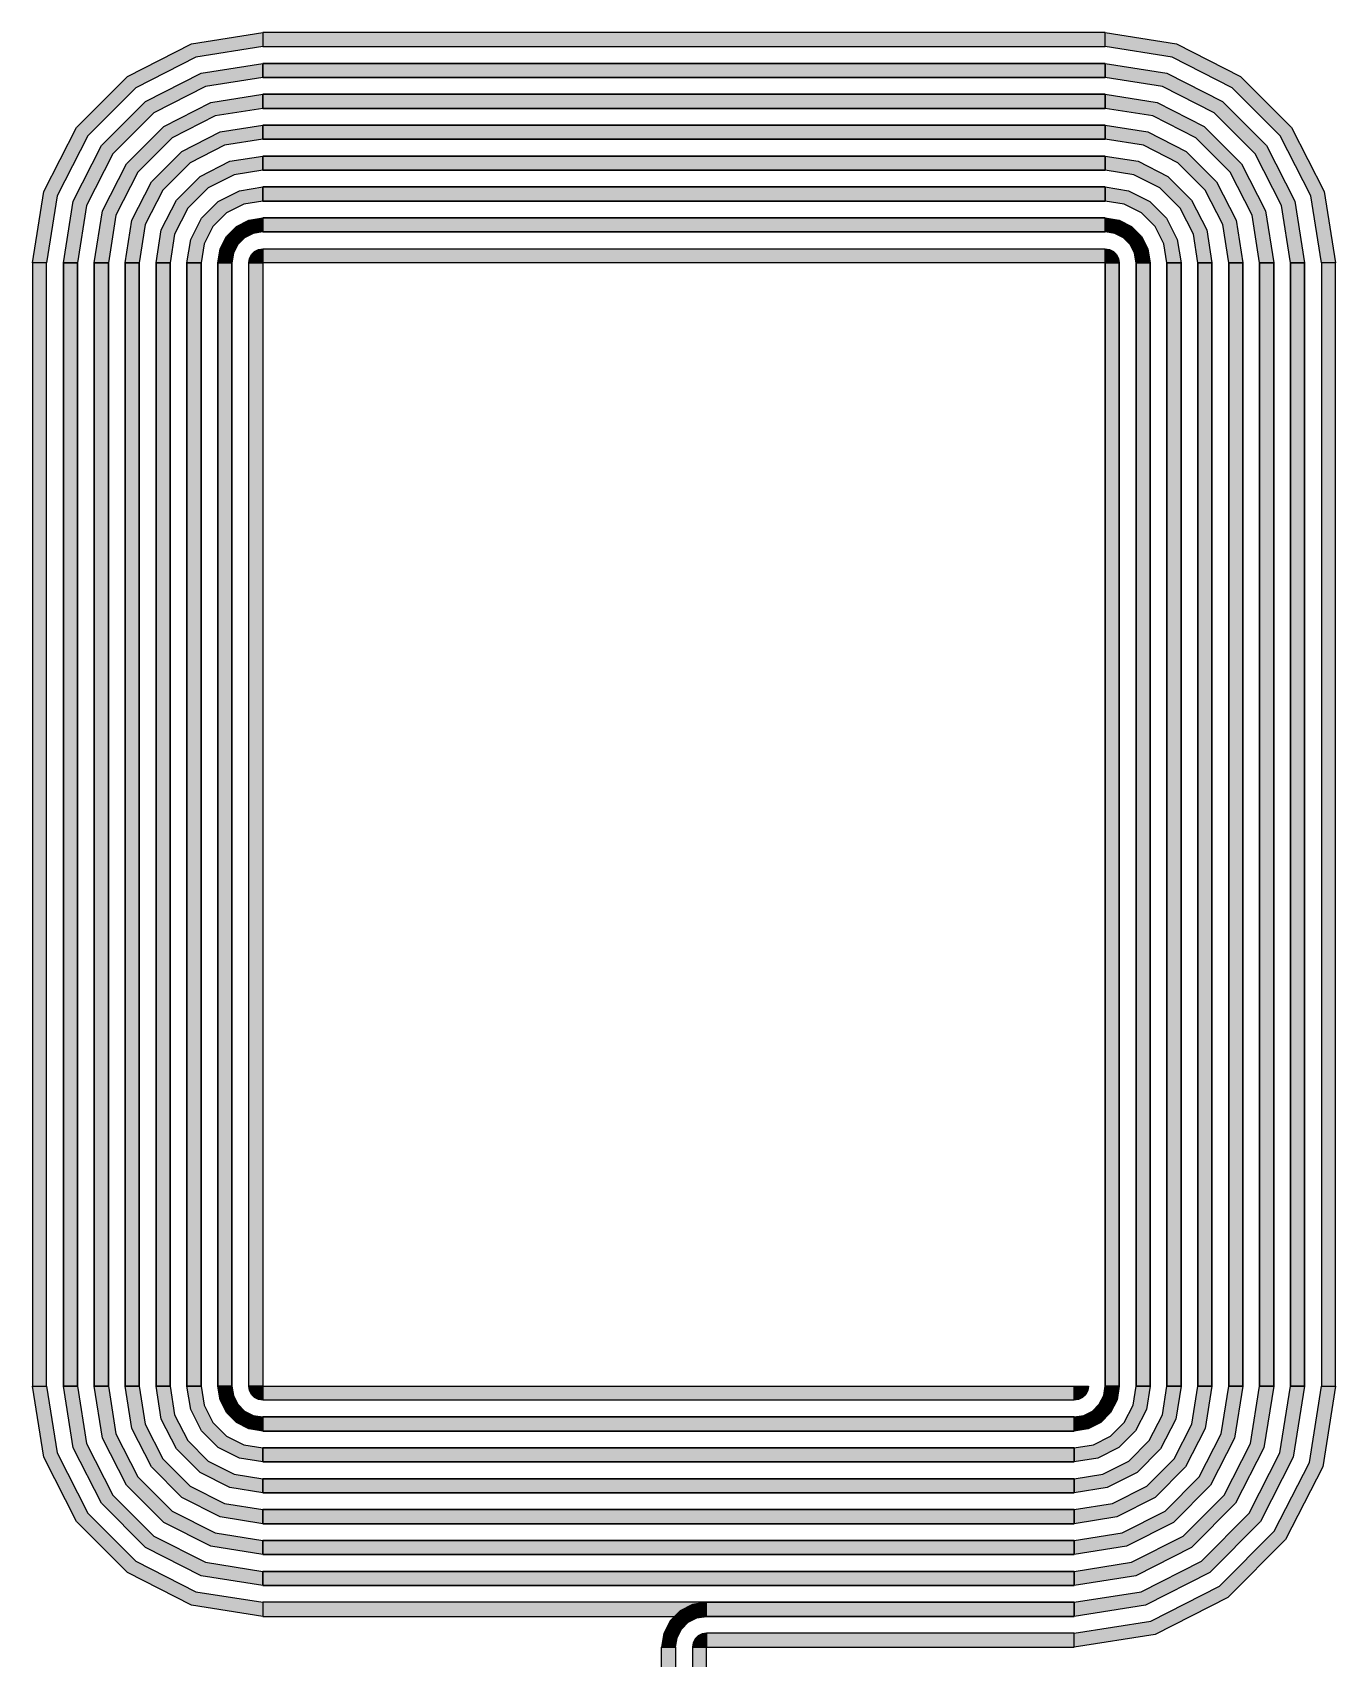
# Model space of a CAD drawing. Extents: x -200 to 7200, y -200 to 2100.
# Drawn here: x 5884 to 6116, y 1526.5 to 1816 of the extents above; entities that cross this region are included whole.
import ezdxf

# ---------------------------------------------------------------- set-up
doc = ezdxf.new("R2010")
doc.units = 0
doc.header["$MEASUREMENT"] = 0
doc.layers.get('0').update_dxf_attribs({"linetype": 'CONTINUOUS'})

# ---------------------------------------------------------------- blocks, each defined once
blk = doc.blocks.new('R2C1B')
for points in [[(5884, 1775), (5886.01, 1787.67), (5891.83, 1799.1), (5900.9, 1808.17), (5912.33, 1813.99), (5925, 1816), (5925, 1813.5), (5913.1, 1811.62), (5902.37, 1806.15), (5893.85, 1797.63), (5888.38, 1786.9), (5886.5, 1775), (5884, 1775)], [(5925, 1813.5), (6075, 1813.5), (6075, 1816), (5925, 1816), (5925, 1813.5)], [(6075, 1816), (6087.67, 1813.99), (6099.1, 1808.17), (6108.17, 1799.1), (6113.99, 1787.67), (6116, 1775), (6113.5, 1775), (6111.62, 1786.9), (6106.15, 1797.63), (6097.63, 1806.15), (6086.9, 1811.62), (6075, 1813.5), (6075, 1816)], [(5889.5, 1775), (5891.24, 1785.97), (5896.28, 1795.87), (5904.13, 1803.72), (5914.03, 1808.76), (5925, 1810.5), (5925, 1808), (5914.8, 1806.38), (5905.6, 1801.7), (5898.3, 1794.4), (5893.62, 1785.2), (5892, 1775), (5889.5, 1775)], [(5889.5, 1775), (5891.24, 1785.97), (5896.28, 1795.87), (5904.13, 1803.72), (5914.03, 1808.76), (5925, 1810.5), (5925, 1808), (5914.8, 1806.38), (5905.6, 1801.7), (5898.3, 1794.4), (5893.62, 1785.2), (5892, 1775), (5889.5, 1775)], [(5925, 1808), (6075, 1808), (6075, 1810.5), (5925, 1810.5), (5925, 1808)], [(5925, 1810.5), (6075, 1810.5), (6075, 1808), (5925, 1808), (5925, 1810.5)], [(6075, 1810.5), (6085.97, 1808.76), (6095.87, 1803.72), (6103.72, 1795.87), (6108.76, 1785.97), (6110.5, 1775), (6108, 1775), (6106.38, 1785.2), (6101.7, 1794.4), (6094.4, 1801.7), (6085.2, 1806.38), (6075, 1808), (6075, 1810.5)], [(6075, 1810.5), (6085.97, 1808.76), (6095.87, 1803.72), (6103.72, 1795.87), (6108.76, 1785.97), (6110.5, 1775), (6108, 1775), (6106.38, 1785.2), (6101.7, 1794.4), (6094.4, 1801.7), (6085.2, 1806.38), (6075, 1808), (6075, 1810.5)], [(5895, 1775), (5896.47, 1784.27), (5900.73, 1792.63), (5907.37, 1799.27), (5915.73, 1803.53), (5925, 1805), (5925, 1802.5), (5916.5, 1801.15), (5908.84, 1797.25), (5902.75, 1791.16), (5898.85, 1783.5), (5897.5, 1775), (5895, 1775)], [(5895, 1775), (5896.47, 1784.27), (5900.73, 1792.63), (5907.37, 1799.27), (5915.73, 1803.53), (5925, 1805), (5925, 1802.5), (5916.5, 1801.15), (5908.84, 1797.25), (5902.75, 1791.16), (5898.85, 1783.5), (5897.5, 1775), (5895, 1775)], [(5925, 1802.5), (6075, 1802.5), (6075, 1805), (5925, 1805), (5925, 1802.5)], [(5925, 1805), (6075, 1805), (6075, 1802.5), (5925, 1802.5), (5925, 1805)], [(6075, 1805), (6084.27, 1803.53), (6092.63, 1799.27), (6099.27, 1792.63), (6103.53, 1784.27), (6105, 1775), (6102.5, 1775), (6101.15, 1783.5), (6097.25, 1791.16), (6091.16, 1797.25), (6083.5, 1801.15), (6075, 1802.5), (6075, 1805)], [(6075, 1805), (6084.27, 1803.53), (6092.63, 1799.27), (6099.27, 1792.63), (6103.53, 1784.27), (6105, 1775), (6102.5, 1775), (6101.15, 1783.5), (6097.25, 1791.16), (6091.16, 1797.25), (6083.5, 1801.15), (6075, 1802.5), (6075, 1805)], [(5900.5, 1775), (5901.7, 1782.57), (5905.18, 1789.4), (5910.6, 1794.82), (5917.43, 1798.3), (5925, 1799.5), (5925, 1797), (5918.2, 1795.92), (5912.07, 1792.8), (5907.2, 1787.93), (5904.08, 1781.8), (5903, 1775), (5900.5, 1775)], [(5900.5, 1775), (5901.7, 1782.57), (5905.18, 1789.4), (5910.6, 1794.82), (5917.43, 1798.3), (5925, 1799.5), (5925, 1797), (5918.2, 1795.92), (5912.07, 1792.8), (5907.2, 1787.93), (5904.08, 1781.8), (5903, 1775), (5900.5, 1775)], [(5925, 1797), (6075, 1797), (6075, 1799.5), (5925, 1799.5), (5925, 1797)], [(5925, 1799.5), (6075, 1799.5), (6075, 1797), (5925, 1797), (5925, 1799.5)], [(6075, 1799.5), (6082.57, 1798.3), (6089.4, 1794.82), (6094.82, 1789.4), (6098.3, 1782.57), (6099.5, 1775), (6097, 1775), (6095.92, 1781.8), (6092.8, 1787.93), (6087.93, 1792.8), (6081.8, 1795.92), (6075, 1797), (6075, 1799.5)], [(6075, 1799.5), (6082.57, 1798.3), (6089.4, 1794.82), (6094.82, 1789.4), (6098.3, 1782.57), (6099.5, 1775), (6097, 1775), (6095.92, 1781.8), (6092.8, 1787.93), (6087.93, 1792.8), (6081.8, 1795.92), (6075, 1797), (6075, 1799.5)], [(5906, 1775), (5906.93, 1780.87), (5909.63, 1786.17), (5913.83, 1790.37), (5919.13, 1793.07), (5925, 1794), (5925, 1791.5), (5919.9, 1790.69), (5915.3, 1788.35), (5911.65, 1784.7), (5909.31, 1780.1), (5908.5, 1775), (5906, 1775)], [(5906, 1775), (5906.93, 1780.87), (5909.63, 1786.17), (5913.83, 1790.37), (5919.13, 1793.07), (5925, 1794), (5925, 1791.5), (5919.9, 1790.69), (5915.3, 1788.35), (5911.65, 1784.7), (5909.31, 1780.1), (5908.5, 1775), (5906, 1775)], [(5925, 1791.5), (6075, 1791.5), (6075, 1794), (5925, 1794), (5925, 1791.5)], [(5925, 1794), (6075, 1794), (6075, 1791.5), (5925, 1791.5), (5925, 1794)], [(6075, 1794), (6080.87, 1793.07), (6086.17, 1790.37), (6090.37, 1786.17), (6093.07, 1780.87), (6094, 1775), (6091.5, 1775), (6090.69, 1780.1), (6088.35, 1784.7), (6084.7, 1788.35), (6080.1, 1790.69), (6075, 1791.5), (6075, 1794)], [(6075, 1794), (6080.87, 1793.07), (6086.17, 1790.37), (6090.37, 1786.17), (6093.07, 1780.87), (6094, 1775), (6091.5, 1775), (6090.69, 1780.1), (6088.35, 1784.7), (6084.7, 1788.35), (6080.1, 1790.69), (6075, 1791.5), (6075, 1794)], [(5911.5, 1775), (5912.16, 1779.17), (5914.08, 1782.94), (5917.06, 1785.92), (5920.83, 1787.84), (5925, 1788.5), (5925, 1786), (5921.6, 1785.46), (5918.53, 1783.9), (5916.1, 1781.47), (5914.54, 1778.4), (5914, 1775), (5911.5, 1775)], [(5911.5, 1775), (5912.16, 1779.17), (5914.08, 1782.94), (5917.06, 1785.92), (5920.83, 1787.84), (5925, 1788.5), (5925, 1786), (5921.6, 1785.46), (5918.53, 1783.9), (5916.1, 1781.47), (5914.54, 1778.4), (5914, 1775), (5911.5, 1775)], [(5925, 1786), (6075, 1786), (6075, 1788.5), (5925, 1788.5), (5925, 1786)], [(5925, 1788.5), (6075, 1788.5), (6075, 1786), (5925, 1786), (5925, 1788.5)], [(6075, 1788.5), (6079.17, 1787.84), (6082.94, 1785.92), (6085.92, 1782.94), (6087.84, 1779.17), (6088.5, 1775), (6086, 1775), (6085.46, 1778.4), (6083.9, 1781.47), (6081.47, 1783.9), (6078.4, 1785.46), (6075, 1786), (6075, 1788.5)], [(6075, 1788.5), (6079.17, 1787.84), (6082.94, 1785.92), (6085.92, 1782.94), (6087.84, 1779.17), (6088.5, 1775), (6086, 1775), (6085.46, 1778.4), (6083.9, 1781.47), (6081.47, 1783.9), (6078.4, 1785.46), (6075, 1786), (6075, 1788.5)], [(5917, 1775), (5917.39, 1777.47), (5918.53, 1779.7), (5920.3, 1781.47), (5922.53, 1782.61), (5925, 1783), (5925, 1780.5), (5923.3, 1780.23), (5921.77, 1779.45), (5920.55, 1778.23), (5919.77, 1776.7), (5919.5, 1775), (5917, 1775)], [(5917, 1775), (5917.39, 1777.47), (5918.53, 1779.7), (5920.3, 1781.47), (5922.53, 1782.61), (5925, 1783), (5925, 1780.5), (5923.3, 1780.23), (5921.77, 1779.45), (5920.55, 1778.23), (5919.77, 1776.7), (5919.5, 1775), (5917, 1775)], [(5925, 1780.5), (6075, 1780.5), (6075, 1783), (5925, 1783), (5925, 1780.5)], [(5925, 1783), (6075, 1783), (6075, 1780.5), (5925, 1780.5), (5925, 1783)], [(6075, 1783), (6077.47, 1782.61), (6079.7, 1781.47), (6081.47, 1779.7), (6082.61, 1777.47), (6083, 1775), (6080.5, 1775), (6080.23, 1776.7), (6079.45, 1778.23), (6078.23, 1779.45), (6076.7, 1780.23), (6075, 1780.5), (6075, 1783)], [(6075, 1783), (6077.47, 1782.61), (6079.7, 1781.47), (6081.47, 1779.7), (6082.61, 1777.47), (6083, 1775), (6080.5, 1775), (6080.23, 1776.7), (6079.45, 1778.23), (6078.23, 1779.45), (6076.7, 1780.23), (6075, 1780.5), (6075, 1783)], [(5886.5, 1575), (5886.5, 1775), (5884, 1775), (5884, 1575), (5886.5, 1575)], [(5892, 1575), (5892, 1775), (5889.5, 1775), (5889.5, 1575), (5892, 1575)], [(5889.5, 1575), (5889.5, 1775), (5892, 1775), (5892, 1575), (5889.5, 1575)], [(5897.5, 1575), (5897.5, 1775), (5895, 1775), (5895, 1575), (5897.5, 1575)], [(5895, 1575), (5895, 1775), (5897.5, 1775), (5897.5, 1575), (5895, 1575)], [(5903, 1575), (5903, 1775), (5900.5, 1775), (5900.5, 1575), (5903, 1575)], [(5900.5, 1575), (5900.5, 1775), (5903, 1775), (5903, 1575), (5900.5, 1575)], [(5908.5, 1575), (5908.5, 1775), (5906, 1775), (5906, 1575), (5908.5, 1575)], [(5906, 1575), (5906, 1775), (5908.5, 1775), (5908.5, 1575), (5906, 1575)], [(5914, 1575), (5914, 1775), (5911.5, 1775), (5911.5, 1575), (5914, 1575)], [(5911.5, 1575), (5911.5, 1775), (5914, 1775), (5914, 1575), (5911.5, 1575)], [(5919.5, 1575), (5919.5, 1775), (5917, 1775), (5917, 1575), (5919.5, 1575)], [(5917, 1575), (5917, 1775), (5919.5, 1775), (5919.5, 1575), (5917, 1575)], [(5922.5, 1775), (5922.62, 1775.77), (5922.98, 1776.47), (5923.53, 1777.02), (5924.23, 1777.38), (5925, 1777.5), (5925, 1775), (5925, 1775), (5925, 1775), (5925, 1775), (5925, 1775), (5925, 1775), (5922.5, 1775)], [(5925, 1775), (5925, 1575), (5922.5, 1575), (5922.5, 1775), (5925, 1775)], [(5922.5, 1575), (5922.5, 1775), (5925, 1775), (5925, 1575), (5922.5, 1575)], [(5925, 1777.5), (6075, 1777.5), (6075, 1775), (5925, 1775), (5925, 1777.5)], [(6075, 1777.5), (6075.77, 1777.38), (6076.47, 1777.02), (6077.02, 1776.47), (6077.38, 1775.77), (6077.5, 1775), (6075, 1775), (6075, 1775), (6075, 1775), (6075, 1775), (6075, 1775), (6075, 1775), (6075, 1777.5)], [(6075, 1775), (6075, 1575), (6077.5, 1575), (6077.5, 1775), (6075, 1775)], [(6077.5, 1775), (6077.5, 1575), (6075, 1575), (6075, 1775), (6077.5, 1775)], [(6080.5, 1775), (6080.5, 1575), (6083, 1575), (6083, 1775), (6080.5, 1775)], [(6083, 1775), (6083, 1575), (6080.5, 1575), (6080.5, 1775), (6083, 1775)], [(6086, 1775), (6086, 1575), (6088.5, 1575), (6088.5, 1775), (6086, 1775)], [(6088.5, 1775), (6088.5, 1575), (6086, 1575), (6086, 1775), (6088.5, 1775)], [(6091.5, 1775), (6091.5, 1575), (6094, 1575), (6094, 1775), (6091.5, 1775)], [(6094, 1775), (6094, 1575), (6091.5, 1575), (6091.5, 1775), (6094, 1775)], [(6097, 1775), (6097, 1575), (6099.5, 1575), (6099.5, 1775), (6097, 1775)], [(6099.5, 1775), (6099.5, 1575), (6097, 1575), (6097, 1775), (6099.5, 1775)], [(6102.5, 1775), (6102.5, 1575), (6105, 1575), (6105, 1775), (6102.5, 1775)], [(6105, 1775), (6105, 1575), (6102.5, 1575), (6102.5, 1775), (6105, 1775)], [(6108, 1775), (6108, 1575), (6110.5, 1575), (6110.5, 1775), (6108, 1775)], [(6110.5, 1775), (6110.5, 1575), (6108, 1575), (6108, 1775), (6110.5, 1775)], [(6113.5, 1775), (6113.5, 1575), (6116, 1575), (6116, 1775), (6113.5, 1775)], [(5925, 1534), (5912.33, 1536.01), (5900.9, 1541.83), (5891.83, 1550.9), (5886.01, 1562.33), (5884, 1575), (5886.5, 1575), (5888.38, 1563.1), (5893.85, 1552.37), (5902.37, 1543.85), (5913.1, 1538.38), (5925, 1536.5), (5925, 1534)], [(5925, 1539.5), (5914.03, 1541.24), (5904.13, 1546.28), (5896.28, 1554.13), (5891.24, 1564.03), (5889.5, 1575), (5892, 1575), (5893.62, 1564.8), (5898.3, 1555.6), (5905.6, 1548.3), (5914.8, 1543.62), (5925, 1542), (5925, 1539.5)], [(5925, 1539.5), (5914.03, 1541.24), (5904.13, 1546.28), (5896.28, 1554.13), (5891.24, 1564.03), (5889.5, 1575), (5892, 1575), (5893.62, 1564.8), (5898.3, 1555.6), (5905.6, 1548.3), (5914.8, 1543.62), (5925, 1542), (5925, 1539.5)], [(5925, 1545), (5915.73, 1546.47), (5907.37, 1550.73), (5900.73, 1557.37), (5896.47, 1565.73), (5895, 1575), (5897.5, 1575), (5898.85, 1566.5), (5902.75, 1558.84), (5908.84, 1552.75), (5916.5, 1548.85), (5925, 1547.5), (5925, 1545)], [(5925, 1545), (5915.73, 1546.47), (5907.37, 1550.73), (5900.73, 1557.37), (5896.47, 1565.73), (5895, 1575), (5897.5, 1575), (5898.85, 1566.5), (5902.75, 1558.84), (5908.84, 1552.75), (5916.5, 1548.85), (5925, 1547.5), (5925, 1545)], [(5925, 1550.5), (5917.43, 1551.7), (5910.6, 1555.18), (5905.18, 1560.6), (5901.7, 1567.43), (5900.5, 1575), (5903, 1575), (5904.08, 1568.2), (5907.2, 1562.07), (5912.07, 1557.2), (5918.2, 1554.08), (5925, 1553), (5925, 1550.5)], [(5925, 1550.5), (5917.43, 1551.7), (5910.6, 1555.18), (5905.18, 1560.6), (5901.7, 1567.43), (5900.5, 1575), (5903, 1575), (5904.08, 1568.2), (5907.2, 1562.07), (5912.07, 1557.2), (5918.2, 1554.08), (5925, 1553), (5925, 1550.5)], [(5925, 1556), (5919.13, 1556.93), (5913.83, 1559.63), (5909.63, 1563.83), (5906.93, 1569.13), (5906, 1575), (5908.5, 1575), (5909.31, 1569.9), (5911.65, 1565.3), (5915.3, 1561.65), (5919.9, 1559.31), (5925, 1558.5), (5925, 1556)], [(5925, 1556), (5919.13, 1556.93), (5913.83, 1559.63), (5909.63, 1563.83), (5906.93, 1569.13), (5906, 1575), (5908.5, 1575), (5909.31, 1569.9), (5911.65, 1565.3), (5915.3, 1561.65), (5919.9, 1559.31), (5925, 1558.5), (5925, 1556)], [(5925, 1561.5), (5920.83, 1562.16), (5917.06, 1564.08), (5914.08, 1567.06), (5912.16, 1570.83), (5911.5, 1575), (5914, 1575), (5914.54, 1571.6), (5916.1, 1568.53), (5918.53, 1566.1), (5921.6, 1564.54), (5925, 1564), (5925, 1561.5)], [(5925, 1561.5), (5920.83, 1562.16), (5917.06, 1564.08), (5914.08, 1567.06), (5912.16, 1570.83), (5911.5, 1575), (5914, 1575), (5914.54, 1571.6), (5916.1, 1568.53), (5918.53, 1566.1), (5921.6, 1564.54), (5925, 1564), (5925, 1561.5)], [(5925, 1567), (5922.53, 1567.39), (5920.3, 1568.53), (5918.53, 1570.3), (5917.39, 1572.53), (5917, 1575), (5919.5, 1575), (5919.77, 1573.3), (5920.55, 1571.77), (5921.77, 1570.55), (5923.3, 1569.77), (5925, 1569.5), (5925, 1567)], [(5925, 1567), (5922.53, 1567.39), (5920.3, 1568.53), (5918.53, 1570.3), (5917.39, 1572.53), (5917, 1575), (5919.5, 1575), (5919.77, 1573.3), (5920.55, 1571.77), (5921.77, 1570.55), (5923.3, 1569.77), (5925, 1569.5), (5925, 1567)], [(5925, 1572.5), (5924.23, 1572.62), (5923.53, 1572.98), (5922.98, 1573.53), (5922.62, 1574.23), (5922.5, 1575), (5925, 1575), (5925, 1575), (5925, 1575), (5925, 1575), (5925, 1575), (5925, 1575), (5925, 1572.5)], [(6069.5, 1572.5), (5925, 1572.5), (5925, 1575), (6069.5, 1575), (6069.5, 1572.5)], [(6077.5, 1575), (6077.11, 1572.53), (6075.97, 1570.3), (6074.2, 1568.53), (6071.97, 1567.39), (6069.5, 1567), (6069.5, 1569.5), (6071.2, 1569.77), (6072.73, 1570.55), (6073.95, 1571.77), (6074.73, 1573.3), (6075, 1575), (6077.5, 1575)], [(6072, 1575), (6071.88, 1574.23), (6071.52, 1573.53), (6070.97, 1572.98), (6070.27, 1572.62), (6069.5, 1572.5), (6069.5, 1575), (6069.5, 1575), (6069.5, 1575), (6069.5, 1575), (6069.5, 1575), (6069.5, 1575), (6072, 1575)], [(6083, 1575), (6082.34, 1570.83), (6080.42, 1567.06), (6077.44, 1564.08), (6073.67, 1562.16), (6069.5, 1561.5), (6069.5, 1564), (6072.9, 1564.54), (6075.97, 1566.1), (6078.4, 1568.53), (6079.96, 1571.6), (6080.5, 1575), (6083, 1575)], [(6077.5, 1575), (6077.11, 1572.53), (6075.97, 1570.3), (6074.2, 1568.53), (6071.97, 1567.39), (6069.5, 1567), (6069.5, 1569.5), (6071.2, 1569.77), (6072.73, 1570.55), (6073.95, 1571.77), (6074.73, 1573.3), (6075, 1575), (6077.5, 1575)], [(6088.5, 1575), (6087.57, 1569.13), (6084.87, 1563.83), (6080.67, 1559.63), (6075.37, 1556.93), (6069.5, 1556), (6069.5, 1558.5), (6074.6, 1559.31), (6079.2, 1561.65), (6082.85, 1565.3), (6085.19, 1569.9), (6086, 1575), (6088.5, 1575)], [(6083, 1575), (6082.34, 1570.83), (6080.42, 1567.06), (6077.44, 1564.08), (6073.67, 1562.16), (6069.5, 1561.5), (6069.5, 1564), (6072.9, 1564.54), (6075.97, 1566.1), (6078.4, 1568.53), (6079.96, 1571.6), (6080.5, 1575), (6083, 1575)], [(6094, 1575), (6092.8, 1567.43), (6089.32, 1560.6), (6083.9, 1555.18), (6077.07, 1551.7), (6069.5, 1550.5), (6069.5, 1553), (6076.3, 1554.08), (6082.43, 1557.2), (6087.3, 1562.07), (6090.42, 1568.2), (6091.5, 1575), (6094, 1575)], [(6088.5, 1575), (6087.57, 1569.13), (6084.87, 1563.83), (6080.67, 1559.63), (6075.37, 1556.93), (6069.5, 1556), (6069.5, 1558.5), (6074.6, 1559.31), (6079.2, 1561.65), (6082.85, 1565.3), (6085.19, 1569.9), (6086, 1575), (6088.5, 1575)], [(6099.5, 1575), (6098.03, 1565.73), (6093.77, 1557.37), (6087.13, 1550.73), (6078.77, 1546.47), (6069.5, 1545), (6069.5, 1547.5), (6078, 1548.85), (6085.66, 1552.75), (6091.75, 1558.84), (6095.65, 1566.5), (6097, 1575), (6099.5, 1575)], [(6094, 1575), (6092.8, 1567.43), (6089.32, 1560.6), (6083.9, 1555.18), (6077.07, 1551.7), (6069.5, 1550.5), (6069.5, 1553), (6076.3, 1554.08), (6082.43, 1557.2), (6087.3, 1562.07), (6090.42, 1568.2), (6091.5, 1575), (6094, 1575)], [(6105, 1575), (6103.26, 1564.03), (6098.22, 1554.13), (6090.37, 1546.28), (6080.47, 1541.24), (6069.5, 1539.5), (6069.5, 1542), (6079.7, 1543.62), (6088.9, 1548.3), (6096.2, 1555.6), (6100.88, 1564.8), (6102.5, 1575), (6105, 1575)], [(6099.5, 1575), (6098.03, 1565.73), (6093.77, 1557.37), (6087.13, 1550.73), (6078.77, 1546.47), (6069.5, 1545), (6069.5, 1547.5), (6078, 1548.85), (6085.66, 1552.75), (6091.75, 1558.84), (6095.65, 1566.5), (6097, 1575), (6099.5, 1575)], [(6110.5, 1575), (6108.49, 1562.33), (6102.67, 1550.9), (6093.6, 1541.83), (6082.17, 1536.01), (6069.5, 1534), (6069.5, 1536.5), (6081.4, 1538.38), (6092.13, 1543.85), (6100.65, 1552.37), (6106.12, 1563.1), (6108, 1575), (6110.5, 1575)], [(6105, 1575), (6103.26, 1564.03), (6098.22, 1554.13), (6090.37, 1546.28), (6080.47, 1541.24), (6069.5, 1539.5), (6069.5, 1542), (6079.7, 1543.62), (6088.9, 1548.3), (6096.2, 1555.6), (6100.88, 1564.8), (6102.5, 1575), (6105, 1575)], [(6116, 1575), (6113.72, 1560.63), (6107.12, 1547.67), (6096.83, 1537.38), (6083.87, 1530.78), (6069.5, 1528.5), (6069.5, 1531), (6083.1, 1533.15), (6095.36, 1539.4), (6105.1, 1549.14), (6111.35, 1561.4), (6113.5, 1575), (6116, 1575)], [(6110.5, 1575), (6108.49, 1562.33), (6102.67, 1550.9), (6093.6, 1541.83), (6082.17, 1536.01), (6069.5, 1534), (6069.5, 1536.5), (6081.4, 1538.38), (6092.13, 1543.85), (6100.65, 1552.37), (6106.12, 1563.1), (6108, 1575), (6110.5, 1575)], [(6069.5, 1569.5), (5925, 1569.5), (5925, 1567), (6069.5, 1567), (6069.5, 1569.5)], [(6069.5, 1567), (5925, 1567), (5925, 1569.5), (6069.5, 1569.5), (6069.5, 1567)], [(6069.5, 1564), (5925, 1564), (5925, 1561.5), (6069.5, 1561.5), (6069.5, 1564)], [(6069.5, 1561.5), (5925, 1561.5), (5925, 1564), (6069.5, 1564), (6069.5, 1561.5)], [(6069.5, 1558.5), (5925, 1558.5), (5925, 1556), (6069.5, 1556), (6069.5, 1558.5)], [(6069.5, 1556), (5925, 1556), (5925, 1558.5), (6069.5, 1558.5), (6069.5, 1556)], [(6069.5, 1553), (5925, 1553), (5925, 1550.5), (6069.5, 1550.5), (6069.5, 1553)], [(6069.5, 1550.5), (5925, 1550.5), (5925, 1553), (6069.5, 1553), (6069.5, 1550.5)], [(6069.5, 1547.5), (5925, 1547.5), (5925, 1545), (6069.5, 1545), (6069.5, 1547.5)], [(6069.5, 1545), (5925, 1545), (5925, 1547.5), (6069.5, 1547.5), (6069.5, 1545)], [(6069.5, 1542), (5925, 1542), (5925, 1539.5), (6069.5, 1539.5), (6069.5, 1542)], [(6069.5, 1539.5), (5925, 1539.5), (5925, 1542), (6069.5, 1542), (6069.5, 1539.5)], [(6069.5, 1536.5), (5925, 1536.5), (5925, 1534), (6069.5, 1534), (6069.5, 1536.5)], [(6004, 1536.5), (6001.53, 1536.11), (5999.3, 1534.97), (5997.53, 1533.2), (5996.39, 1530.97), (5996, 1528.5), (5998.5, 1528.5), (5998.77, 1530.2), (5999.55, 1531.73), (6000.77, 1532.95), (6002.3, 1533.73), (6004, 1534), (6004, 1536.5)], [(6069.5, 1534), (6004, 1534), (6004, 1536.5), (6069.5, 1536.5), (6069.5, 1534)], [(6004, 1531), (6003.23, 1530.88), (6002.53, 1530.52), (6001.98, 1529.97), (6001.62, 1529.27), (6001.5, 1528.5), (6004, 1528.5), (6004, 1528.5), (6004, 1528.5), (6004, 1528.5), (6004, 1528.5), (6004, 1528.5), (6004, 1531)], [(6069.5, 1531), (6004, 1531), (6004, 1528.5), (6069.5, 1528.5), (6069.5, 1531)], [(5998.5, 1528.5), (5998.5, 1524.5), (5996, 1524.5), (5996, 1528.5), (5998.5, 1528.5)], [(6001.5, 1528.5), (6001.5, 1524.5), (6004, 1524.5), (6004, 1528.5), (6001.5, 1528.5)]]:
    blk.add_lwpolyline(points)
for points in [[(5913.1, 1811.62), (5912.33, 1813.99), (5925, 1813.5), (5925, 1816)], [(5925, 1813.5), (6075, 1813.5), (5925, 1816), (6075, 1816)], [(6075, 1813.5), (6075, 1816), (6086.9, 1811.62), (6087.67, 1813.99)], [(5902.37, 1806.15), (5900.9, 1808.17), (5913.1, 1811.62), (5912.33, 1813.99)], [(6086.9, 1811.62), (6087.67, 1813.99), (6097.63, 1806.15), (6099.1, 1808.17)], [(5914.8, 1806.38), (5914.03, 1808.76), (5925, 1808), (5925, 1810.5)], [(5914.8, 1806.38), (5914.03, 1808.76), (5925, 1808), (5925, 1810.5)], [(5925, 1808), (6075, 1808), (5925, 1810.5), (6075, 1810.5)], [(5925, 1810.5), (6075, 1810.5), (5925, 1808), (6075, 1808)], [(6075, 1808), (6075, 1810.5), (6085.2, 1806.38), (6085.97, 1808.76)], [(6075, 1808), (6075, 1810.5), (6085.2, 1806.38), (6085.97, 1808.76)], [(5893.85, 1797.63), (5891.83, 1799.1), (5902.37, 1806.15), (5900.9, 1808.17)], [(5905.6, 1801.7), (5904.13, 1803.72), (5914.8, 1806.38), (5914.03, 1808.76)], [(5905.6, 1801.7), (5904.13, 1803.72), (5914.8, 1806.38), (5914.03, 1808.76)], [(6085.2, 1806.38), (6085.97, 1808.76), (6094.4, 1801.7), (6095.87, 1803.72)], [(6085.2, 1806.38), (6085.97, 1808.76), (6094.4, 1801.7), (6095.87, 1803.72)], [(6097.63, 1806.15), (6099.1, 1808.17), (6106.15, 1797.63), (6108.17, 1799.1)], [(5898.3, 1794.4), (5896.28, 1795.87), (5905.6, 1801.7), (5904.13, 1803.72)], [(5898.3, 1794.4), (5896.28, 1795.87), (5905.6, 1801.7), (5904.13, 1803.72)], [(5916.5, 1801.15), (5915.73, 1803.53), (5925, 1802.5), (5925, 1805)], [(5916.5, 1801.15), (5915.73, 1803.53), (5925, 1802.5), (5925, 1805)], [(5925, 1802.5), (6075, 1802.5), (5925, 1805), (6075, 1805)], [(5925, 1805), (6075, 1805), (5925, 1802.5), (6075, 1802.5)], [(6075, 1802.5), (6075, 1805), (6083.5, 1801.15), (6084.27, 1803.53)], [(6075, 1802.5), (6075, 1805), (6083.5, 1801.15), (6084.27, 1803.53)], [(6094.4, 1801.7), (6095.87, 1803.72), (6101.7, 1794.4), (6103.72, 1795.87)], [(6094.4, 1801.7), (6095.87, 1803.72), (6101.7, 1794.4), (6103.72, 1795.87)], [(5908.84, 1797.25), (5907.37, 1799.27), (5916.5, 1801.15), (5915.73, 1803.53)], [(5908.84, 1797.25), (5907.37, 1799.27), (5916.5, 1801.15), (5915.73, 1803.53)], [(6083.5, 1801.15), (6084.27, 1803.53), (6091.16, 1797.25), (6092.63, 1799.27)], [(6083.5, 1801.15), (6084.27, 1803.53), (6091.16, 1797.25), (6092.63, 1799.27)], [(5888.38, 1786.9), (5886.01, 1787.67), (5893.85, 1797.63), (5891.83, 1799.1)], [(5902.75, 1791.16), (5900.73, 1792.63), (5908.84, 1797.25), (5907.37, 1799.27)], [(5902.75, 1791.16), (5900.73, 1792.63), (5908.84, 1797.25), (5907.37, 1799.27)], [(5912.07, 1792.8), (5910.6, 1794.82), (5918.2, 1795.92), (5917.43, 1798.3)], [(5912.07, 1792.8), (5910.6, 1794.82), (5918.2, 1795.92), (5917.43, 1798.3)], [(5918.2, 1795.92), (5917.43, 1798.3), (5925, 1797), (5925, 1799.5)], [(5918.2, 1795.92), (5917.43, 1798.3), (5925, 1797), (5925, 1799.5)], [(5925, 1797), (6075, 1797), (5925, 1799.5), (6075, 1799.5)], [(5925, 1799.5), (6075, 1799.5), (5925, 1797), (6075, 1797)], [(6075, 1797), (6075, 1799.5), (6081.8, 1795.92), (6082.57, 1798.3)], [(6075, 1797), (6075, 1799.5), (6081.8, 1795.92), (6082.57, 1798.3)], [(6081.8, 1795.92), (6082.57, 1798.3), (6087.93, 1792.8), (6089.4, 1794.82)], [(6081.8, 1795.92), (6082.57, 1798.3), (6087.93, 1792.8), (6089.4, 1794.82)], [(6091.16, 1797.25), (6092.63, 1799.27), (6097.25, 1791.16), (6099.27, 1792.63)], [(6091.16, 1797.25), (6092.63, 1799.27), (6097.25, 1791.16), (6099.27, 1792.63)], [(6106.15, 1797.63), (6108.17, 1799.1), (6111.62, 1786.9), (6113.99, 1787.67)], [(5893.62, 1785.2), (5891.24, 1785.97), (5898.3, 1794.4), (5896.28, 1795.87)], [(5893.62, 1785.2), (5891.24, 1785.97), (5898.3, 1794.4), (5896.28, 1795.87)], [(6101.7, 1794.4), (6103.72, 1795.87), (6106.38, 1785.2), (6108.76, 1785.97)], [(6101.7, 1794.4), (6103.72, 1795.87), (6106.38, 1785.2), (6108.76, 1785.97)], [(5898.85, 1783.5), (5896.47, 1784.27), (5902.75, 1791.16), (5900.73, 1792.63)], [(5898.85, 1783.5), (5896.47, 1784.27), (5902.75, 1791.16), (5900.73, 1792.63)], [(5907.2, 1787.93), (5905.18, 1789.4), (5912.07, 1792.8), (5910.6, 1794.82)], [(5907.2, 1787.93), (5905.18, 1789.4), (5912.07, 1792.8), (5910.6, 1794.82)], [(5915.3, 1788.35), (5913.83, 1790.37), (5919.9, 1790.69), (5919.13, 1793.07)], [(5915.3, 1788.35), (5913.83, 1790.37), (5919.9, 1790.69), (5919.13, 1793.07)], [(5919.9, 1790.69), (5919.13, 1793.07), (5925, 1791.5), (5925, 1794)], [(5919.9, 1790.69), (5919.13, 1793.07), (5925, 1791.5), (5925, 1794)], [(5925, 1791.5), (6075, 1791.5), (5925, 1794), (6075, 1794)], [(5925, 1794), (6075, 1794), (5925, 1791.5), (6075, 1791.5)], [(6075, 1791.5), (6075, 1794), (6080.1, 1790.69), (6080.87, 1793.07)], [(6075, 1791.5), (6075, 1794), (6080.1, 1790.69), (6080.87, 1793.07)], [(6080.1, 1790.69), (6080.87, 1793.07), (6084.7, 1788.35), (6086.17, 1790.37)], [(6080.1, 1790.69), (6080.87, 1793.07), (6084.7, 1788.35), (6086.17, 1790.37)], [(6087.93, 1792.8), (6089.4, 1794.82), (6092.8, 1787.93), (6094.82, 1789.4)], [(6087.93, 1792.8), (6089.4, 1794.82), (6092.8, 1787.93), (6094.82, 1789.4)], [(6097.25, 1791.16), (6099.27, 1792.63), (6101.15, 1783.5), (6103.53, 1784.27)], [(6097.25, 1791.16), (6099.27, 1792.63), (6101.15, 1783.5), (6103.53, 1784.27)], [(5904.08, 1781.8), (5901.7, 1782.57), (5907.2, 1787.93), (5905.18, 1789.4)], [(5904.08, 1781.8), (5901.7, 1782.57), (5907.2, 1787.93), (5905.18, 1789.4)], [(5911.65, 1784.7), (5909.63, 1786.17), (5915.3, 1788.35), (5913.83, 1790.37)], [(5911.65, 1784.7), (5909.63, 1786.17), (5915.3, 1788.35), (5913.83, 1790.37)], [(6084.7, 1788.35), (6086.17, 1790.37), (6088.35, 1784.7), (6090.37, 1786.17)], [(6084.7, 1788.35), (6086.17, 1790.37), (6088.35, 1784.7), (6090.37, 1786.17)], [(6092.8, 1787.93), (6094.82, 1789.4), (6095.92, 1781.8), (6098.3, 1782.57)], [(6092.8, 1787.93), (6094.82, 1789.4), (6095.92, 1781.8), (6098.3, 1782.57)], [(5886.5, 1775), (5884, 1775), (5888.38, 1786.9), (5886.01, 1787.67)], [(5918.53, 1783.9), (5917.06, 1785.92), (5921.6, 1785.46), (5920.83, 1787.84)], [(5918.53, 1783.9), (5917.06, 1785.92), (5921.6, 1785.46), (5920.83, 1787.84)], [(5921.6, 1785.46), (5920.83, 1787.84), (5925, 1786), (5925, 1788.5)], [(5921.6, 1785.46), (5920.83, 1787.84), (5925, 1786), (5925, 1788.5)], [(5925, 1786), (6075, 1786), (5925, 1788.5), (6075, 1788.5)], [(5925, 1788.5), (6075, 1788.5), (5925, 1786), (6075, 1786)], [(6075, 1786), (6075, 1788.5), (6078.4, 1785.46), (6079.17, 1787.84)], [(6075, 1786), (6075, 1788.5), (6078.4, 1785.46), (6079.17, 1787.84)], [(6078.4, 1785.46), (6079.17, 1787.84), (6081.47, 1783.9), (6082.94, 1785.92)], [(6078.4, 1785.46), (6079.17, 1787.84), (6081.47, 1783.9), (6082.94, 1785.92)], [(6111.62, 1786.9), (6113.99, 1787.67), (6113.5, 1775), (6116, 1775)], [(5892, 1775), (5889.5, 1775), (5893.62, 1785.2), (5891.24, 1785.97)], [(5892, 1775), (5889.5, 1775), (5893.62, 1785.2), (5891.24, 1785.97)], [(5897.5, 1775), (5895, 1775), (5898.85, 1783.5), (5896.47, 1784.27)], [(5897.5, 1775), (5895, 1775), (5898.85, 1783.5), (5896.47, 1784.27)], [(5909.31, 1780.1), (5906.93, 1780.87), (5911.65, 1784.7), (5909.63, 1786.17)], [(5909.31, 1780.1), (5906.93, 1780.87), (5911.65, 1784.7), (5909.63, 1786.17)], [(5916.1, 1781.47), (5914.08, 1782.94), (5918.53, 1783.9), (5917.06, 1785.92)], [(5916.1, 1781.47), (5914.08, 1782.94), (5918.53, 1783.9), (5917.06, 1785.92)], [(6081.47, 1783.9), (6082.94, 1785.92), (6083.9, 1781.47), (6085.92, 1782.94)], [(6081.47, 1783.9), (6082.94, 1785.92), (6083.9, 1781.47), (6085.92, 1782.94)], [(6088.35, 1784.7), (6090.37, 1786.17), (6090.69, 1780.1), (6093.07, 1780.87)], [(6088.35, 1784.7), (6090.37, 1786.17), (6090.69, 1780.1), (6093.07, 1780.87)], [(6101.15, 1783.5), (6103.53, 1784.27), (6102.5, 1775), (6105, 1775)], [(6101.15, 1783.5), (6103.53, 1784.27), (6102.5, 1775), (6105, 1775)], [(6106.38, 1785.2), (6108.76, 1785.97), (6108, 1775), (6110.5, 1775)], [(6106.38, 1785.2), (6108.76, 1785.97), (6108, 1775), (6110.5, 1775)], [(5903, 1775), (5900.5, 1775), (5904.08, 1781.8), (5901.7, 1782.57)], [(5903, 1775), (5900.5, 1775), (5904.08, 1781.8), (5901.7, 1782.57)], [(5908.5, 1775), (5906, 1775), (5909.31, 1780.1), (5906.93, 1780.87)], [(5908.5, 1775), (5906, 1775), (5909.31, 1780.1), (5906.93, 1780.87)], [(5914.54, 1778.4), (5912.16, 1779.17), (5916.1, 1781.47), (5914.08, 1782.94)], [(5914.54, 1778.4), (5912.16, 1779.17), (5916.1, 1781.47), (5914.08, 1782.94)], [(5920.55, 1778.23), (5918.53, 1779.7), (5921.77, 1779.45), (5920.3, 1781.47)], [(5920.55, 1778.23), (5918.53, 1779.7), (5921.77, 1779.45), (5920.3, 1781.47)], [(5921.77, 1779.45), (5920.3, 1781.47), (5923.3, 1780.23), (5922.53, 1782.61)], [(5921.77, 1779.45), (5920.3, 1781.47), (5923.3, 1780.23), (5922.53, 1782.61)], [(5923.3, 1780.23), (5922.53, 1782.61), (5925, 1780.5), (5925, 1783)], [(5923.3, 1780.23), (5922.53, 1782.61), (5925, 1780.5), (5925, 1783)], [(5925, 1780.5), (6075, 1780.5), (5925, 1783), (6075, 1783)], [(5925, 1783), (6075, 1783), (5925, 1780.5), (6075, 1780.5)], [(6075, 1780.5), (6075, 1783), (6076.7, 1780.23), (6077.47, 1782.61)], [(6075, 1780.5), (6075, 1783), (6076.7, 1780.23), (6077.47, 1782.61)], [(6076.7, 1780.23), (6077.47, 1782.61), (6078.23, 1779.45), (6079.7, 1781.47)], [(6076.7, 1780.23), (6077.47, 1782.61), (6078.23, 1779.45), (6079.7, 1781.47)], [(6078.23, 1779.45), (6079.7, 1781.47), (6079.45, 1778.23), (6081.47, 1779.7)], [(6078.23, 1779.45), (6079.7, 1781.47), (6079.45, 1778.23), (6081.47, 1779.7)], [(6083.9, 1781.47), (6085.92, 1782.94), (6085.46, 1778.4), (6087.84, 1779.17)], [(6083.9, 1781.47), (6085.92, 1782.94), (6085.46, 1778.4), (6087.84, 1779.17)], [(6090.69, 1780.1), (6093.07, 1780.87), (6091.5, 1775), (6094, 1775)], [(6090.69, 1780.1), (6093.07, 1780.87), (6091.5, 1775), (6094, 1775)], [(6095.92, 1781.8), (6098.3, 1782.57), (6097, 1775), (6099.5, 1775)], [(6095.92, 1781.8), (6098.3, 1782.57), (6097, 1775), (6099.5, 1775)], [(5914, 1775), (5911.5, 1775), (5914.54, 1778.4), (5912.16, 1779.17)], [(5914, 1775), (5911.5, 1775), (5914.54, 1778.4), (5912.16, 1779.17)], [(5919.77, 1776.7), (5917.39, 1777.47), (5920.55, 1778.23), (5918.53, 1779.7)], [(5919.77, 1776.7), (5917.39, 1777.47), (5920.55, 1778.23), (5918.53, 1779.7)], [(6079.45, 1778.23), (6081.47, 1779.7), (6080.23, 1776.7), (6082.61, 1777.47)], [(6079.45, 1778.23), (6081.47, 1779.7), (6080.23, 1776.7), (6082.61, 1777.47)], [(6085.46, 1778.4), (6087.84, 1779.17), (6086, 1775), (6088.5, 1775)], [(6085.46, 1778.4), (6087.84, 1779.17), (6086, 1775), (6088.5, 1775)], [(5886.5, 1575), (5886.5, 1775), (5884, 1575), (5884, 1775)], [(5892, 1575), (5892, 1775), (5889.5, 1575), (5889.5, 1775)], [(5889.5, 1575), (5889.5, 1775), (5892, 1575), (5892, 1775)], [(5897.5, 1575), (5897.5, 1775), (5895, 1575), (5895, 1775)], [(5895, 1575), (5895, 1775), (5897.5, 1575), (5897.5, 1775)], [(5903, 1575), (5903, 1775), (5900.5, 1575), (5900.5, 1775)], [(5900.5, 1575), (5900.5, 1775), (5903, 1575), (5903, 1775)], [(5908.5, 1575), (5908.5, 1775), (5906, 1575), (5906, 1775)], [(5906, 1575), (5906, 1775), (5908.5, 1575), (5908.5, 1775)], [(5914, 1575), (5914, 1775), (5911.5, 1575), (5911.5, 1775)], [(5911.5, 1575), (5911.5, 1775), (5914, 1575), (5914, 1775)], [(5919.5, 1775), (5917, 1775), (5919.77, 1776.7), (5917.39, 1777.47)], [(5919.5, 1775), (5917, 1775), (5919.77, 1776.7), (5917.39, 1777.47)], [(5919.5, 1575), (5919.5, 1775), (5917, 1575), (5917, 1775)], [(5917, 1575), (5917, 1775), (5919.5, 1575), (5919.5, 1775)], [(5925, 1775), (5922.5, 1775), (5925, 1775), (5922.62, 1775.77)], [(5925, 1775), (5925, 1575), (5922.5, 1775), (5922.5, 1575)], [(5922.5, 1575), (5922.5, 1775), (5925, 1575), (5925, 1775)], [(5925, 1775), (5922.62, 1775.77), (5925, 1775), (5922.98, 1776.47)], [(5925, 1775), (5922.98, 1776.47), (5925, 1775), (5923.53, 1777.02)], [(5925, 1775), (5923.53, 1777.02), (5925, 1775), (5924.23, 1777.38)], [(5925, 1775), (5924.23, 1777.38), (5925, 1775), (5925, 1777.5)], [(5925, 1777.5), (6075, 1777.5), (5925, 1775), (6075, 1775)], [(6075, 1775), (6075, 1777.5), (6075, 1775), (6075.77, 1777.38)], [(6075, 1775), (6075.77, 1777.38), (6075, 1775), (6076.47, 1777.02)], [(6075, 1775), (6076.47, 1777.02), (6075, 1775), (6077.02, 1776.47)], [(6075, 1775), (6077.02, 1776.47), (6075, 1775), (6077.38, 1775.77)], [(6075, 1775), (6077.38, 1775.77), (6075, 1775), (6077.5, 1775)], [(6075, 1775), (6075, 1575), (6077.5, 1775), (6077.5, 1575)], [(6077.5, 1775), (6077.5, 1575), (6075, 1775), (6075, 1575)], [(6080.23, 1776.7), (6082.61, 1777.47), (6080.5, 1775), (6083, 1775)], [(6080.23, 1776.7), (6082.61, 1777.47), (6080.5, 1775), (6083, 1775)], [(6080.5, 1775), (6080.5, 1575), (6083, 1775), (6083, 1575)], [(6083, 1775), (6083, 1575), (6080.5, 1775), (6080.5, 1575)], [(6086, 1775), (6086, 1575), (6088.5, 1775), (6088.5, 1575)], [(6088.5, 1775), (6088.5, 1575), (6086, 1775), (6086, 1575)], [(6091.5, 1775), (6091.5, 1575), (6094, 1775), (6094, 1575)], [(6094, 1775), (6094, 1575), (6091.5, 1775), (6091.5, 1575)], [(6097, 1775), (6097, 1575), (6099.5, 1775), (6099.5, 1575)], [(6099.5, 1775), (6099.5, 1575), (6097, 1775), (6097, 1575)], [(6102.5, 1775), (6102.5, 1575), (6105, 1775), (6105, 1575)], [(6105, 1775), (6105, 1575), (6102.5, 1775), (6102.5, 1575)], [(6108, 1775), (6108, 1575), (6110.5, 1775), (6110.5, 1575)], [(6110.5, 1775), (6110.5, 1575), (6108, 1775), (6108, 1575)], [(6113.5, 1775), (6113.5, 1575), (6116, 1775), (6116, 1575)], [(5888.38, 1563.1), (5886.01, 1562.33), (5886.5, 1575), (5884, 1575)], [(5893.62, 1564.8), (5891.24, 1564.03), (5892, 1575), (5889.5, 1575)], [(5893.62, 1564.8), (5891.24, 1564.03), (5892, 1575), (5889.5, 1575)], [(5898.85, 1566.5), (5896.47, 1565.73), (5897.5, 1575), (5895, 1575)], [(5898.85, 1566.5), (5896.47, 1565.73), (5897.5, 1575), (5895, 1575)], [(5904.08, 1568.2), (5901.7, 1567.43), (5903, 1575), (5900.5, 1575)], [(5904.08, 1568.2), (5901.7, 1567.43), (5903, 1575), (5900.5, 1575)], [(5909.31, 1569.9), (5906.93, 1569.13), (5908.5, 1575), (5906, 1575)], [(5909.31, 1569.9), (5906.93, 1569.13), (5908.5, 1575), (5906, 1575)], [(5914.54, 1571.6), (5912.16, 1570.83), (5914, 1575), (5911.5, 1575)], [(5914.54, 1571.6), (5912.16, 1570.83), (5914, 1575), (5911.5, 1575)], [(5919.77, 1573.3), (5917.39, 1572.53), (5919.5, 1575), (5917, 1575)], [(5919.77, 1573.3), (5917.39, 1572.53), (5919.5, 1575), (5917, 1575)], [(5925, 1575), (5922.62, 1574.23), (5925, 1575), (5922.5, 1575)], [(5925, 1575), (5922.98, 1573.53), (5925, 1575), (5922.62, 1574.23)], [(5925, 1575), (5923.53, 1572.98), (5925, 1575), (5922.98, 1573.53)], [(5925, 1575), (5924.23, 1572.62), (5925, 1575), (5923.53, 1572.98)], [(5925, 1575), (5925, 1572.5), (5925, 1575), (5924.23, 1572.62)], [(6069.5, 1572.5), (5925, 1572.5), (6069.5, 1575), (5925, 1575)], [(6069.5, 1575), (6072, 1575), (6069.5, 1575), (6071.88, 1574.23)], [(6069.5, 1575), (6071.88, 1574.23), (6069.5, 1575), (6071.52, 1573.53)], [(6069.5, 1575), (6071.52, 1573.53), (6069.5, 1575), (6070.97, 1572.98)], [(6069.5, 1575), (6070.97, 1572.98), (6069.5, 1575), (6070.27, 1572.62)], [(6069.5, 1575), (6070.27, 1572.62), (6069.5, 1575), (6069.5, 1572.5)], [(6075, 1575), (6077.5, 1575), (6074.73, 1573.3), (6077.11, 1572.53)], [(6075, 1575), (6077.5, 1575), (6074.73, 1573.3), (6077.11, 1572.53)], [(6080.5, 1575), (6083, 1575), (6079.96, 1571.6), (6082.34, 1570.83)], [(6080.5, 1575), (6083, 1575), (6079.96, 1571.6), (6082.34, 1570.83)], [(6086, 1575), (6088.5, 1575), (6085.19, 1569.9), (6087.57, 1569.13)], [(6086, 1575), (6088.5, 1575), (6085.19, 1569.9), (6087.57, 1569.13)], [(6091.5, 1575), (6094, 1575), (6090.42, 1568.2), (6092.8, 1567.43)], [(6091.5, 1575), (6094, 1575), (6090.42, 1568.2), (6092.8, 1567.43)], [(6097, 1575), (6099.5, 1575), (6095.65, 1566.5), (6098.03, 1565.73)], [(6097, 1575), (6099.5, 1575), (6095.65, 1566.5), (6098.03, 1565.73)], [(6102.5, 1575), (6105, 1575), (6100.88, 1564.8), (6103.26, 1564.03)], [(6102.5, 1575), (6105, 1575), (6100.88, 1564.8), (6103.26, 1564.03)], [(6108, 1575), (6110.5, 1575), (6106.12, 1563.1), (6108.49, 1562.33)], [(6108, 1575), (6110.5, 1575), (6106.12, 1563.1), (6108.49, 1562.33)], [(6113.5, 1575), (6116, 1575), (6111.35, 1561.4), (6113.72, 1560.63)], [(5920.55, 1571.77), (5918.53, 1570.3), (5919.77, 1573.3), (5917.39, 1572.53)], [(5920.55, 1571.77), (5918.53, 1570.3), (5919.77, 1573.3), (5917.39, 1572.53)], [(6074.73, 1573.3), (6077.11, 1572.53), (6073.95, 1571.77), (6075.97, 1570.3)], [(6074.73, 1573.3), (6077.11, 1572.53), (6073.95, 1571.77), (6075.97, 1570.3)], [(5911.65, 1565.3), (5909.63, 1563.83), (5909.31, 1569.9), (5906.93, 1569.13)], [(5911.65, 1565.3), (5909.63, 1563.83), (5909.31, 1569.9), (5906.93, 1569.13)], [(5916.1, 1568.53), (5914.08, 1567.06), (5914.54, 1571.6), (5912.16, 1570.83)], [(5916.1, 1568.53), (5914.08, 1567.06), (5914.54, 1571.6), (5912.16, 1570.83)], [(5921.77, 1570.55), (5920.3, 1568.53), (5920.55, 1571.77), (5918.53, 1570.3)], [(5921.77, 1570.55), (5920.3, 1568.53), (5920.55, 1571.77), (5918.53, 1570.3)], [(5923.3, 1569.77), (5922.53, 1567.39), (5921.77, 1570.55), (5920.3, 1568.53)], [(5923.3, 1569.77), (5922.53, 1567.39), (5921.77, 1570.55), (5920.3, 1568.53)], [(5925, 1569.5), (5925, 1567), (5923.3, 1569.77), (5922.53, 1567.39)], [(5925, 1569.5), (5925, 1567), (5923.3, 1569.77), (5922.53, 1567.39)], [(6069.5, 1569.5), (5925, 1569.5), (6069.5, 1567), (5925, 1567)], [(6069.5, 1567), (5925, 1567), (6069.5, 1569.5), (5925, 1569.5)], [(6071.2, 1569.77), (6071.97, 1567.39), (6069.5, 1569.5), (6069.5, 1567)], [(6071.2, 1569.77), (6071.97, 1567.39), (6069.5, 1569.5), (6069.5, 1567)], [(6072.73, 1570.55), (6074.2, 1568.53), (6071.2, 1569.77), (6071.97, 1567.39)], [(6072.73, 1570.55), (6074.2, 1568.53), (6071.2, 1569.77), (6071.97, 1567.39)], [(6073.95, 1571.77), (6075.97, 1570.3), (6072.73, 1570.55), (6074.2, 1568.53)], [(6073.95, 1571.77), (6075.97, 1570.3), (6072.73, 1570.55), (6074.2, 1568.53)], [(6079.96, 1571.6), (6082.34, 1570.83), (6078.4, 1568.53), (6080.42, 1567.06)], [(6079.96, 1571.6), (6082.34, 1570.83), (6078.4, 1568.53), (6080.42, 1567.06)], [(6085.19, 1569.9), (6087.57, 1569.13), (6082.85, 1565.3), (6084.87, 1563.83)], [(6085.19, 1569.9), (6087.57, 1569.13), (6082.85, 1565.3), (6084.87, 1563.83)], [(5902.75, 1558.84), (5900.73, 1557.37), (5898.85, 1566.5), (5896.47, 1565.73)], [(5902.75, 1558.84), (5900.73, 1557.37), (5898.85, 1566.5), (5896.47, 1565.73)], [(5907.2, 1562.07), (5905.18, 1560.6), (5904.08, 1568.2), (5901.7, 1567.43)], [(5907.2, 1562.07), (5905.18, 1560.6), (5904.08, 1568.2), (5901.7, 1567.43)], [(5918.53, 1566.1), (5917.06, 1564.08), (5916.1, 1568.53), (5914.08, 1567.06)], [(5918.53, 1566.1), (5917.06, 1564.08), (5916.1, 1568.53), (5914.08, 1567.06)], [(6078.4, 1568.53), (6080.42, 1567.06), (6075.97, 1566.1), (6077.44, 1564.08)], [(6078.4, 1568.53), (6080.42, 1567.06), (6075.97, 1566.1), (6077.44, 1564.08)], [(6090.42, 1568.2), (6092.8, 1567.43), (6087.3, 1562.07), (6089.32, 1560.6)], [(6090.42, 1568.2), (6092.8, 1567.43), (6087.3, 1562.07), (6089.32, 1560.6)], [(6095.65, 1566.5), (6098.03, 1565.73), (6091.75, 1558.84), (6093.77, 1557.37)], [(6095.65, 1566.5), (6098.03, 1565.73), (6091.75, 1558.84), (6093.77, 1557.37)], [(5898.3, 1555.6), (5896.28, 1554.13), (5893.62, 1564.8), (5891.24, 1564.03)], [(5898.3, 1555.6), (5896.28, 1554.13), (5893.62, 1564.8), (5891.24, 1564.03)], [(5915.3, 1561.65), (5913.83, 1559.63), (5911.65, 1565.3), (5909.63, 1563.83)], [(5915.3, 1561.65), (5913.83, 1559.63), (5911.65, 1565.3), (5909.63, 1563.83)], [(5921.6, 1564.54), (5920.83, 1562.16), (5918.53, 1566.1), (5917.06, 1564.08)], [(5921.6, 1564.54), (5920.83, 1562.16), (5918.53, 1566.1), (5917.06, 1564.08)], [(5925, 1564), (5925, 1561.5), (5921.6, 1564.54), (5920.83, 1562.16)], [(5925, 1564), (5925, 1561.5), (5921.6, 1564.54), (5920.83, 1562.16)], [(6069.5, 1564), (5925, 1564), (6069.5, 1561.5), (5925, 1561.5)], [(6069.5, 1561.5), (5925, 1561.5), (6069.5, 1564), (5925, 1564)], [(6072.9, 1564.54), (6073.67, 1562.16), (6069.5, 1564), (6069.5, 1561.5)], [(6072.9, 1564.54), (6073.67, 1562.16), (6069.5, 1564), (6069.5, 1561.5)], [(6075.97, 1566.1), (6077.44, 1564.08), (6072.9, 1564.54), (6073.67, 1562.16)], [(6075.97, 1566.1), (6077.44, 1564.08), (6072.9, 1564.54), (6073.67, 1562.16)], [(6082.85, 1565.3), (6084.87, 1563.83), (6079.2, 1561.65), (6080.67, 1559.63)], [(6082.85, 1565.3), (6084.87, 1563.83), (6079.2, 1561.65), (6080.67, 1559.63)], [(6100.88, 1564.8), (6103.26, 1564.03), (6096.2, 1555.6), (6098.22, 1554.13)], [(6100.88, 1564.8), (6103.26, 1564.03), (6096.2, 1555.6), (6098.22, 1554.13)], [(5893.85, 1552.37), (5891.83, 1550.9), (5888.38, 1563.1), (5886.01, 1562.33)], [(5912.07, 1557.2), (5910.6, 1555.18), (5907.2, 1562.07), (5905.18, 1560.6)], [(5912.07, 1557.2), (5910.6, 1555.18), (5907.2, 1562.07), (5905.18, 1560.6)], [(5919.9, 1559.31), (5919.13, 1556.93), (5915.3, 1561.65), (5913.83, 1559.63)], [(5919.9, 1559.31), (5919.13, 1556.93), (5915.3, 1561.65), (5913.83, 1559.63)], [(6079.2, 1561.65), (6080.67, 1559.63), (6074.6, 1559.31), (6075.37, 1556.93)], [(6079.2, 1561.65), (6080.67, 1559.63), (6074.6, 1559.31), (6075.37, 1556.93)], [(6087.3, 1562.07), (6089.32, 1560.6), (6082.43, 1557.2), (6083.9, 1555.18)], [(6087.3, 1562.07), (6089.32, 1560.6), (6082.43, 1557.2), (6083.9, 1555.18)], [(6106.12, 1563.1), (6108.49, 1562.33), (6100.65, 1552.37), (6102.67, 1550.9)], [(6106.12, 1563.1), (6108.49, 1562.33), (6100.65, 1552.37), (6102.67, 1550.9)], [(6111.35, 1561.4), (6113.72, 1560.63), (6105.1, 1549.14), (6107.12, 1547.67)], [(5908.84, 1552.75), (5907.37, 1550.73), (5902.75, 1558.84), (5900.73, 1557.37)], [(5908.84, 1552.75), (5907.37, 1550.73), (5902.75, 1558.84), (5900.73, 1557.37)], [(5925, 1558.5), (5925, 1556), (5919.9, 1559.31), (5919.13, 1556.93)], [(5925, 1558.5), (5925, 1556), (5919.9, 1559.31), (5919.13, 1556.93)], [(6069.5, 1558.5), (5925, 1558.5), (6069.5, 1556), (5925, 1556)], [(6069.5, 1556), (5925, 1556), (6069.5, 1558.5), (5925, 1558.5)], [(6074.6, 1559.31), (6075.37, 1556.93), (6069.5, 1558.5), (6069.5, 1556)], [(6074.6, 1559.31), (6075.37, 1556.93), (6069.5, 1558.5), (6069.5, 1556)], [(6091.75, 1558.84), (6093.77, 1557.37), (6085.66, 1552.75), (6087.13, 1550.73)], [(6091.75, 1558.84), (6093.77, 1557.37), (6085.66, 1552.75), (6087.13, 1550.73)], [(5905.6, 1548.3), (5904.13, 1546.28), (5898.3, 1555.6), (5896.28, 1554.13)], [(5905.6, 1548.3), (5904.13, 1546.28), (5898.3, 1555.6), (5896.28, 1554.13)], [(5918.2, 1554.08), (5917.43, 1551.7), (5912.07, 1557.2), (5910.6, 1555.18)], [(5918.2, 1554.08), (5917.43, 1551.7), (5912.07, 1557.2), (5910.6, 1555.18)], [(6082.43, 1557.2), (6083.9, 1555.18), (6076.3, 1554.08), (6077.07, 1551.7)], [(6082.43, 1557.2), (6083.9, 1555.18), (6076.3, 1554.08), (6077.07, 1551.7)], [(6096.2, 1555.6), (6098.22, 1554.13), (6088.9, 1548.3), (6090.37, 1546.28)], [(6096.2, 1555.6), (6098.22, 1554.13), (6088.9, 1548.3), (6090.37, 1546.28)], [(5902.37, 1543.85), (5900.9, 1541.83), (5893.85, 1552.37), (5891.83, 1550.9)], [(5916.5, 1548.85), (5915.73, 1546.47), (5908.84, 1552.75), (5907.37, 1550.73)], [(5916.5, 1548.85), (5915.73, 1546.47), (5908.84, 1552.75), (5907.37, 1550.73)], [(5925, 1553), (5925, 1550.5), (5918.2, 1554.08), (5917.43, 1551.7)], [(5925, 1553), (5925, 1550.5), (5918.2, 1554.08), (5917.43, 1551.7)], [(6069.5, 1553), (5925, 1553), (6069.5, 1550.5), (5925, 1550.5)], [(6069.5, 1550.5), (5925, 1550.5), (6069.5, 1553), (5925, 1553)], [(6076.3, 1554.08), (6077.07, 1551.7), (6069.5, 1553), (6069.5, 1550.5)], [(6076.3, 1554.08), (6077.07, 1551.7), (6069.5, 1553), (6069.5, 1550.5)], [(6085.66, 1552.75), (6087.13, 1550.73), (6078, 1548.85), (6078.77, 1546.47)], [(6085.66, 1552.75), (6087.13, 1550.73), (6078, 1548.85), (6078.77, 1546.47)], [(6100.65, 1552.37), (6102.67, 1550.9), (6092.13, 1543.85), (6093.6, 1541.83)], [(6100.65, 1552.37), (6102.67, 1550.9), (6092.13, 1543.85), (6093.6, 1541.83)], [(5925, 1547.5), (5925, 1545), (5916.5, 1548.85), (5915.73, 1546.47)], [(5925, 1547.5), (5925, 1545), (5916.5, 1548.85), (5915.73, 1546.47)], [(6078, 1548.85), (6078.77, 1546.47), (6069.5, 1547.5), (6069.5, 1545)], [(6078, 1548.85), (6078.77, 1546.47), (6069.5, 1547.5), (6069.5, 1545)], [(6105.1, 1549.14), (6107.12, 1547.67), (6095.36, 1539.4), (6096.83, 1537.38)], [(5914.8, 1543.62), (5914.03, 1541.24), (5905.6, 1548.3), (5904.13, 1546.28)], [(5914.8, 1543.62), (5914.03, 1541.24), (5905.6, 1548.3), (5904.13, 1546.28)], [(6069.5, 1547.5), (5925, 1547.5), (6069.5, 1545), (5925, 1545)], [(6069.5, 1545), (5925, 1545), (6069.5, 1547.5), (5925, 1547.5)], [(6088.9, 1548.3), (6090.37, 1546.28), (6079.7, 1543.62), (6080.47, 1541.24)], [(6088.9, 1548.3), (6090.37, 1546.28), (6079.7, 1543.62), (6080.47, 1541.24)], [(5913.1, 1538.38), (5912.33, 1536.01), (5902.37, 1543.85), (5900.9, 1541.83)], [(5925, 1542), (5925, 1539.5), (5914.8, 1543.62), (5914.03, 1541.24)], [(5925, 1542), (5925, 1539.5), (5914.8, 1543.62), (5914.03, 1541.24)], [(6079.7, 1543.62), (6080.47, 1541.24), (6069.5, 1542), (6069.5, 1539.5)], [(6079.7, 1543.62), (6080.47, 1541.24), (6069.5, 1542), (6069.5, 1539.5)], [(6092.13, 1543.85), (6093.6, 1541.83), (6081.4, 1538.38), (6082.17, 1536.01)], [(6092.13, 1543.85), (6093.6, 1541.83), (6081.4, 1538.38), (6082.17, 1536.01)], [(6069.5, 1542), (5925, 1542), (6069.5, 1539.5), (5925, 1539.5)], [(6069.5, 1539.5), (5925, 1539.5), (6069.5, 1542), (5925, 1542)], [(5925, 1536.5), (5925, 1534), (5913.1, 1538.38), (5912.33, 1536.01)], [(6081.4, 1538.38), (6082.17, 1536.01), (6069.5, 1536.5), (6069.5, 1534)], [(6081.4, 1538.38), (6082.17, 1536.01), (6069.5, 1536.5), (6069.5, 1534)], [(6095.36, 1539.4), (6096.83, 1537.38), (6083.1, 1533.15), (6083.87, 1530.78)], [(6069.5, 1536.5), (5925, 1536.5), (6069.5, 1534), (5925, 1534)], [(6000.77, 1532.95), (5999.3, 1534.97), (5999.55, 1531.73), (5997.53, 1533.2)], [(6002.3, 1533.73), (6001.53, 1536.11), (6000.77, 1532.95), (5999.3, 1534.97)], [(6004, 1534), (6004, 1536.5), (6002.3, 1533.73), (6001.53, 1536.11)], [(6069.5, 1534), (6004, 1534), (6069.5, 1536.5), (6004, 1536.5)], [(5999.55, 1531.73), (5997.53, 1533.2), (5998.77, 1530.2), (5996.39, 1530.97)], [(6083.1, 1533.15), (6083.87, 1530.78), (6069.5, 1531), (6069.5, 1528.5)], [(5998.77, 1530.2), (5996.39, 1530.97), (5998.5, 1528.5), (5996, 1528.5)], [(6004, 1528.5), (6001.62, 1529.27), (6004, 1528.5), (6001.5, 1528.5)], [(6004, 1528.5), (6001.98, 1529.97), (6004, 1528.5), (6001.62, 1529.27)], [(6004, 1528.5), (6002.53, 1530.52), (6004, 1528.5), (6001.98, 1529.97)], [(6004, 1528.5), (6003.23, 1530.88), (6004, 1528.5), (6002.53, 1530.52)], [(6004, 1528.5), (6004, 1531), (6004, 1528.5), (6003.23, 1530.88)], [(6069.5, 1531), (6004, 1531), (6069.5, 1528.5), (6004, 1528.5)], [(5998.5, 1528.5), (5998.5, 1524.5), (5996, 1528.5), (5996, 1524.5)], [(6001.5, 1528.5), (6001.5, 1524.5), (6004, 1528.5), (6004, 1524.5)]]:
    blk.add_solid(points)

msp = doc.modelspace()

# ---------------------------------------------------------------- block references
msp.add_blockref('R2C1B', (0, 0))

doc.saveas('drawing.dxf')
